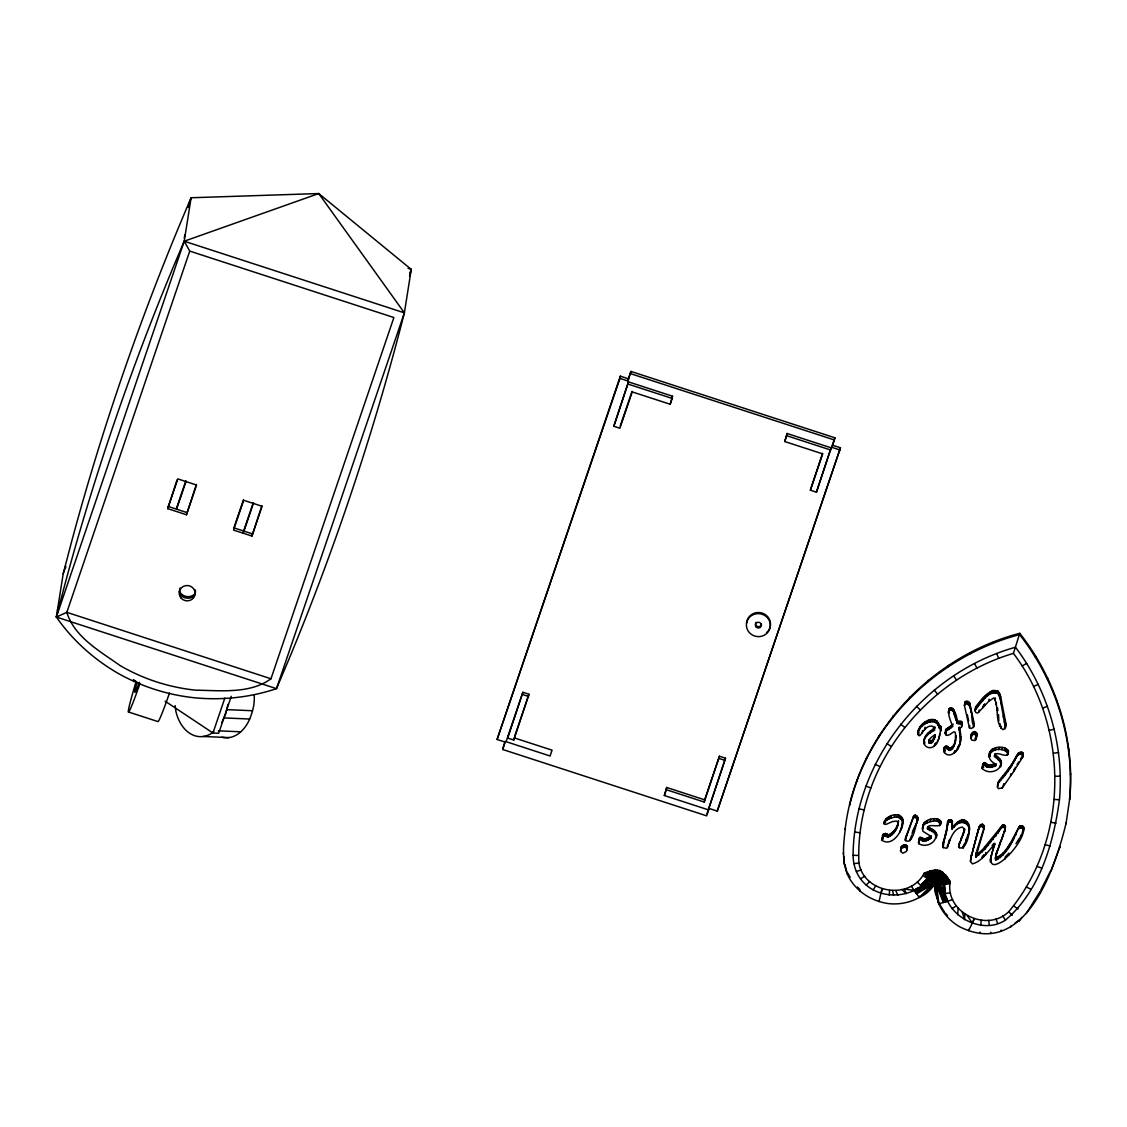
<?xml version="1.0" encoding="UTF-8"?>
<svg xmlns="http://www.w3.org/2000/svg" width="1127" height="1127" viewBox="0 0 1127 1127"><rect width="100%" height="100%" fill="white"/><g stroke="black" fill="none" stroke-linecap="round" stroke-linejoin="round"><path stroke-width="1.5" d="M918.857 840.446L920.083 839.404L923.252 841.207L926.479 840.7L931.015 838.178L931.367 835.952L925.084 838.897L919.745 837.46L918.744 843.658C930.198 850.547 945.412 833.839 927.479 828.908C927.155 821.414 941.524 830.233 940.904 821.977L940.552 820.893C935.297 815.835 922.041 819.808 922.661 828.035M927.479 828.908L927.831 826.669C931.296 829.19 938.805 831.557 936.058 837.192M960.443 741.679L959.204 727.056C961.866 736.1 961.923 748.751 952.583 753.935C947.596 757.231 941.411 752.244 944.623 746.905L946.539 746.032L949.765 748.187C954.766 746.905 955.978 740.03 955.823 735.579C955.316 740.636 955.4 748.708 949.413 750.413L946.187 748.258L944.271 749.145L945.088 751.047M1019.062 826.824C1013.835 838.53 1008.073 854.097 995.719 859.873L996.522 852.435L996.071 857.647C1008.735 852.322 1012.807 836.361 1020.005 825.88L1022.513 825.908L1023.739 827.401C1025.88 845.391 976.841 890.865 994.902 844.067C987.942 850.97 982.42 861.253 972.404 863.874L970.432 861.465L971.812 853.688L970.784 859.239M939.383 736.48L940.876 729.493L939.073 727.803C936.312 714.391 914.758 726.126 918.914 735.692L919.843 735.621C923.379 731.902 926.718 724.196 933.086 726.478L934.677 730.141C909.376 742.425 936.227 760.415 939.735 734.255M940.862 730.479L941.228 727.267L939.425 725.563C935.804 712.588 917.758 723.14 917.97 733.015M973.841 726.225C969.896 720.35 974.461 704.178 965.219 703.727L964.473 705.657L969.403 727.845L971.446 728.507L973.658 726.873L974.193 723.604L969.643 703.009L967.98 701.445L965.571 701.501L964.43 705.234M951.906 829.134L952.371 821.217L951.413 820.019L948.511 820.076C946.948 828.965 943.975 838.798 943.271 847.631L946.905 848.251C950.089 840.404 952.414 828.894 962.233 827.049L963.979 828.599L964.36 831.134L959.007 844.912L959.316 847.673C967.262 851.364 973.362 823.555 965.571 820.893C960.655 815.23 946.722 833.402 954.344 826.809C958.161 820.259 968.938 821.287 969.29 829.444M952.259 826.908L952.371 821.217M917.223 881.99L920.787 885.498L931.127 882.779L937.678 885.315L936.452 871.354C934.945 868.466 931.451 872.143 930.338 873.636L929.62 871.058L929.986 878.539C904.699 907.644 853.829 896.979 853.083 855.266C854.027 759.922 924.323 672.678 1015.483 647.236C1048.209 690.442 1064.142 745.75 1059.465 799.747C1053.562 842.982 1039.897 891.119 1005.411 920.097C978.321 938.298 933.776 907.968 947.159 876.764L945.004 878.412L944.863 876.228L939.538 870.453L945.877 875.299L950.202 881.68C944.651 912.25 986.632 933.156 1008.693 911.743C1069.072 840.066 1069.593 727.704 1013.427 653.378L1019.78 633.318C929.536 656.731 855.957 736.044 845.137 829.458L845.335 828.204C843.292 846.602 840.39 867.311 852.604 883.089C861.169 894.514 874.397 901.628 888.442 903.6A50.335 48.278 9 0 0 919.223 897.472C930.86 892.373 937.41 882.356 939.538 870.453L931.55 870.622L924.168 873.214C910.264 900.572 863.958 893.626 858.915 863.014C854.773 768.656 923.901 679.764 1013.427 653.378M849.843 803.988L849.645 805.256C869.241 722.506 937.988 656.153 1019.583 634.571C1055.929 680.905 1074.876 740.664 1069.565 799.508L1069.777 798.254C1075.073 739.397 1056.14 679.637 1019.78 633.318M942.989 872.664C945.581 879.877 924.168 880.99 920.787 885.498L929.113 877.468L929.465 875.256L936.847 879.046L944.651 880.187L943.75 881.99L938.721 885.244L932.705 884.103L920.787 885.498L930.268 875.904L931.719 871.946L936.452 871.354L943.017 872.481L944.835 876.412L945.877 875.299M930.691 878.708L930.803 876.271M1022.992 753.019L1022.682 757.259L1012.159 773.728L1002.283 787.9L998.353 788.604L997.437 787.026L998.592 781.589L1011.13 765.275L1018.061 753.371L1021.724 752.23L1022.992 753.019L1022.922 755.259M997.874 782.983L997.437 787.026M944.947 877.229L936.847 879.046L929.169 878.215L920.787 885.498L927.507 878.736L927.746 871.636M948.511 820.076L946.314 832.952M964.895 914.025L964.585 919.745L962.317 912.194M957.696 914.8L958.133 907.728M889.273 895.247L889.583 890.443M930.338 878.623L930.522 876.073M970.685 738.03L973.164 734.071L976.123 735.029L976.165 739.143L974.714 740.538L971.756 740.115C969.389 737.565 971.009 732.24 974.475 731.62L976.672 733.268L976.63 737.34M971.122 734.635L971.164 736.354M964.839 702.459L964.825 703.431M917.857 817.286C916.082 823.104 913.405 845.349 905.446 840.545L905.657 837.6L913.574 816.399L915.279 815.145C922.492 818.85 912.109 828.204 912.208 833.712M994.62 753.921C997.437 757.105 1004.185 761.091 1000.184 765.923M934.945 736.833L935.171 734.635C932.719 736.255 927.014 739.594 929.268 743.158L931.184 743.144L933.001 741.608L935.311 734.607L934.241 739.34M980.744 924.999L981.251 920.238M955.471 737.805C956.217 725.365 951.399 736.354 946.243 735.297L945.215 732.973L945.807 731.367L952.893 726.394C941.552 702.839 956.569 702.755 957.386 723.421L961.613 724.393L961.57 726.901L958.852 729.282M953.259 724.168L946.159 729.127L945.638 734.635M933.508 870.354L931.691 872.143L931.55 870.622M1069.777 798.254L1066.015 823.879L1066.212 822.611C1055.041 869.227 1024.626 959.387 959.739 926.803A50.335 48.278 9 0 1 938.847 903.854L935.706 894.021L934.593 884.991C932.747 884.582 926.831 875.496 930.071 880.596M935.03 727.915C930.014 731.029 921.999 736.283 924.887 743.186M995.535 765.923L996.169 764.388C978.898 755.752 998.776 742.637 1008.059 753.287L1008.144 754.414C1004.89 757.922 995.521 749.751 994.268 756.147C1010.665 764.979 991.76 777.7 982.265 768.586L982.603 764.768L984.181 762.641L989.055 765.205L995.888 763.697L995.535 765.923L990.52 767.388L987.252 767.191L983.829 764.867L982.096 767.839M1008.144 754.414L1008.411 751.061C1004.678 744.031 986.28 747.004 990.239 756.245M63.225 573.629L56.35 617.033C71.987 639.46 92.541 658.182 116.025 672.143A189.801 182.081 9 0 0 194.957 697.824C222.428 700.416 250.321 697.43 276.495 688.653L289.4 658.126A2756.388 2644.252 9 0 0 404.382 312.841L411.256 269.395L318.758 193.548L191.111 197.76A2756.388 2644.252 9 0 0 71.621 541.58L63.225 573.629L65.704 566.332L65.366 568.515M188.279 207.283L188.632 205.058M167.684 508.643L177.812 478.905L196.577 485.019L186.462 514.757L167.684 508.643L177.038 479.975M186.462 514.757L196.38 484.441M243.418 533.282L243.77 531.056M251.941 536.058L262.07 506.277L243.686 500.289L233.543 530.07L251.941 536.058L261.873 505.699M628.401 378.785L630.909 371.417L834.896 437.797L832.388 445.165L840.46 447.785L717.251 811.116L709.165 808.482L706.657 815.849L502.67 749.483L505.178 742.115L497.092 739.481L620.315 376.164L628.401 378.785L628.035 381.011L619.963 378.39L620.315 376.164M502.67 749.483L505.023 741.355M513.785 740.073L514.137 737.847L552.075 750.188L550.103 756.006L506.079 741.679L522.886 692.274L528.957 694.26L513.785 740.073L507.713 738.1L508.066 735.861M507.713 738.1L522.886 692.274M613.806 426.26L628.5 381.898L672.523 396.211L672.171 398.437L670.185 404.255L632.247 391.914L619.878 428.232L613.806 426.26L628.5 381.898M628.035 381.011L630.909 371.417M670.185 404.255L672.523 396.211M704.614 799.818L719.449 756.231L725.52 758.203L708.348 809.834L664.338 795.507L666.663 787.477L704.614 799.818L704.262 802.044L666.311 789.703L666.663 787.477M704.262 802.044L719.449 756.231M707.009 813.624L725.52 758.203M717.251 811.116L840.46 447.785M810.369 490.203L822.724 453.885L784.772 441.545L787.111 433.501L831.12 447.828L816.441 492.189L810.369 490.203L822.513 453.308M784.772 441.545L787.111 433.501M816.441 492.189L831.12 447.828M840.108 450.025L832.036 447.391L832.388 445.165M832.036 447.391L834.896 437.797M843.306 854.027L843.503 852.773M856.759 781.645L856.957 780.391M844.236 864.254L843.813 856.182M847.377 874.087L844.954 864.634M866.409 758.936L866.607 757.668M878.496 737.34L878.694 736.072M859.676 890.851L859.873 889.597L857.52 887.005M892.88 717.096L893.077 715.842M897.825 825.457L897.853 822.048L896.261 821.104L892.471 821.583L885.864 824.485L884.117 823.626C884.427 815.356 900.403 810.51 902.995 819.794C903.953 829.74 892.683 847.405 882.061 840.362L883.188 834.36L885.568 833.445L888.513 834.91C893.965 832.487 898.064 826.64 898.473 820.681C898.304 827.415 894.458 834.403 888.161 837.136L883.864 835.854L881.849 838.925M884.117 823.626L884.709 820.653M884.413 824.316L884.47 821.4M882.061 840.362L882.511 835.445M882.835 836.586L883.188 834.36M884.357 822.879L885.907 818.935M883.864 835.854L884.216 833.628M885.554 821.16L887.132 819.85L887.484 817.624M885.216 835.671L885.568 833.445M887.132 819.85L888.949 818.878L889.302 816.652M886.301 835.98L886.653 833.755M887.217 836.544L887.569 834.318M909.404 698.458L909.602 697.19M887.653 836.868L888.006 834.628M888.949 818.878L890.837 818.146L891.189 815.906M888.161 837.136L888.513 834.91M890.316 836.093L890.668 833.867M890.837 818.146L894.359 817.174L894.711 814.948M892.26 834.558L892.612 832.332M893.965 832.698L894.317 830.472M894.359 817.174L897.289 817.019L897.641 814.793M895.416 830.669L895.768 828.444M902.389 825.922L902.037 820.273L898.177 817.188L898.529 814.962M896.557 828.669L896.909 826.443M897.36 826.838L897.712 824.612M899.05 817.512L899.402 815.286M900.853 818.766L901.206 816.526M899.839 832.022L903.065 821.78M902.037 820.273L902.389 818.033M901.755 827.965L902.107 825.739M902.642 822.02L902.995 819.794M918.35 731.522L918.702 729.282M918.125 734.466L918.322 730.789M918.237 734.776L918.477 732.24M918.42 735.142L918.59 732.55M900.487 850.364L901.544 848.138L905.122 846.997L907.122 848.913L906.305 851.505L902.91 853.224L900.6 851.378L901.177 846.856L904.319 844.841L907.193 846.039L906.657 849.265M900.6 851.378L901.177 846.856M920.055 728.648L920.407 726.422M901.544 848.138L901.896 845.912M927.887 681.596L928.099 680.328M902.671 847.462L903.023 845.222M922.111 726.309L922.464 724.083M903.967 847.067L904.319 844.841M922.21 732.832L922.562 730.606M905.446 840.545L905.657 837.6M905.305 839.826L906.728 834.572M905.122 846.997L905.474 844.771M924.534 724.379L924.887 722.153M906.066 847.293L906.418 845.067M924.577 729.521L924.929 727.295M906.841 848.265L907.193 846.039M923.788 742.313L924.365 738.636M906.911 850.223L907.474 846.687M923.957 743.778L924.309 741.552M927.352 722.801L927.718 720.562M925.295 738.115L925.647 735.889M906.376 836.812L913.574 816.399M909.996 840.714L911.658 835.192M913.222 818.625L913.772 816.033M928.775 722.21L929.127 719.984M910.207 840.376L910.56 838.15M913.419 818.258L914.124 815.582M913.758 817.822L914.617 815.244M927.366 735.579L927.718 733.353M914.265 817.469L915.279 815.145M930.564 721.717L930.916 719.491M913.56 831.472L913.912 829.247M917.505 819.512L916.152 817.765L916.505 815.539M915.152 827.331L915.504 825.105M928.69 742.214L929.042 739.988L931.536 740.918L934.593 737.114M929.888 733.367L930.24 731.141M928.859 742.665L929.099 740.214M917.012 818.554L917.364 816.314M916.448 823.907L916.8 821.682M932.564 721.534L932.917 719.308M929.268 743.158L929.62 740.932M917.505 820.935L917.956 818.244M929.845 743.383L930.198 741.157M932.452 731.522L932.804 729.296M931.184 743.144L931.536 740.918M934.579 721.9L934.931 719.674M932.17 742.51L932.522 740.284M934.494 728.887L934.846 726.661M933.001 741.608L933.353 739.382M936.481 723.041L936.833 720.801M918.406 842.968L919.209 838.22M933.917 746.299L935.579 742.947L935.227 745.172M918.744 843.658L918.857 839.136M919.393 839.685L919.745 837.46M920.083 839.404L920.435 837.178M938.101 725.168L938.453 722.942M931.015 838.178L931.268 836.544L922.844 831.261L922.9 825.344M922.196 829.007L923.267 824.457M948.131 666.705L948.342 665.451M921.097 839.742L921.449 837.516M922.914 826.683L923.802 823.471M939.073 727.803L939.425 725.563M923.45 825.697L924.351 822.611M921.773 840.319L922.125 838.094M923.999 824.837L924.816 822.104M937.241 742.468L937.594 740.242M939.833 727.831L940.186 725.605M922.407 840.897L922.759 838.671M938.58 739.453L938.932 737.227M940.524 728.493L940.876 726.267M940.51 731.367L941.228 727.267M923.252 841.207L923.605 838.981M924.464 824.344L927.112 822.823L927.465 820.597M924.732 841.136L925.084 838.897M926.479 840.7L926.831 838.46M928.535 829.782L928.887 827.556M927.112 822.823L930.254 821.668L930.606 819.442M919.421 896.204L919.223 897.472L911.264 886.188M928.254 839.981L928.606 837.755M945.215 732.973L945.666 729.831M948.399 712.884L949.216 708.489M929.944 830.599L930.296 828.373M945.37 733.902L945.722 731.677M945.807 731.367L946.159 729.127M948.328 712.151L949.822 707.995M929.845 839.108L930.198 836.882M943.862 751.343L944.623 746.905M947.201 730.423L947.553 728.197M931.367 831.317L931.719 829.092M949.469 710.235L950.667 709.94L951.019 707.714M930.254 821.668L933.466 820.991L933.818 818.766M944.313 752.611L944.665 750.385M945.032 748.483L945.384 746.257M932.254 831.768L932.607 829.542M957.386 723.421L953.498 711.785L951.794 710.179L952.146 707.953M948.807 729.423L949.159 727.197M946.187 748.258L946.539 746.032M933.579 832.543L933.931 830.317M952.766 710.813L953.118 708.587M947.117 748.61L947.469 746.384M950.695 728.155L951.047 725.929M933.466 820.991L936.354 820.907L936.706 818.681M953.498 711.785L953.851 709.559M947.92 749.272L948.272 747.046M934.762 833.529L935.114 831.303M953.865 712.715L954.217 710.489M954.175 714.025L954.527 711.799M948.652 749.976L949.004 747.75M940.552 824.203L937.777 821.287L938.129 819.061M954.442 715.039L954.794 712.813M943.017 872.481L943.75 881.99C940.918 886.245 934.213 886.752 931.127 882.779C930.916 874.665 927.014 880.708 923.295 875.369M935.692 834.797L936.044 832.571M949.413 750.413L949.765 748.187M954.879 716.575L955.231 714.349M936.213 836.375L936.565 834.149M936.326 837.91L936.678 834.896M950.3 750.314L950.653 748.089M955.428 718.364L955.781 716.138M939.171 822.076L939.524 819.85M939.298 825.753L940.228 823.104M951.343 749.666L951.695 747.44M956.02 720.195L956.372 717.969M939.876 825.33L940.552 820.893M932.677 884.286L931.099 882.962L931.311 881.582M940.341 824.767L940.904 821.977M952.315 748.708L952.667 746.483M956.612 721.829L956.964 719.59M957.147 723.041L957.499 720.801M954.189 745.736L954.541 743.496M955.302 742.256L955.654 740.03M958.161 723.661L958.513 721.435L961.514 721.548L962.289 723.506L961.57 726.901M954.259 752.977L954.611 750.737M969.91 653.956L970.122 652.688M959.331 723.464L959.683 721.224M934.565 885.174L919.223 897.472L932.705 884.103L932.438 883.174L942.214 871.918M955.696 751.794L959.331 744.383M958.992 730.169L959.345 727.943M960.584 723.478L960.937 721.252M959.584 732.818L959.936 730.592M961.162 723.773L961.514 721.548M950.399 892.781L945.328 893.486L936.903 878.694M961.613 724.393L961.979 722.153M964.473 705.657L965.064 701.91M942.75 845.011L946.948 828.965M957.95 748.906L958.302 746.68M960.134 735.762L960.486 733.536M965.219 703.727L965.571 701.501M936.607 885.568L934.804 884.554L938.721 885.244L945.328 893.486L943.581 882.173L945.328 893.486L936.636 885.371L938.847 903.854L952.597 899.642M942.792 846.602L943.102 842.771M943.369 842.292L943.722 840.066M944.468 839.094L944.82 836.868M943.271 847.631L943.144 844.377M959.5 745.468L960.796 739.439M960.472 738.791L960.824 736.551M945.144 837.093L945.497 834.868M946.905 825.711L947.61 821.513M945.807 834.98L946.159 832.74M946.75 828.528L947.103 826.302M966.473 703.445L966.825 701.219M948.159 822.301L949.188 819.766M967.628 703.671L967.98 701.445M948.835 821.992L949.822 821.963L950.174 819.738M968.572 704.262L968.924 702.036M940.679 884.61L943.722 882.173L947.159 876.764M969.178 705.023L969.53 702.797M969.347 705.474L969.643 703.009M952.061 824.175L951.413 820.019M947.694 846.955L948.046 844.729L947.258 846.025M951.737 822.78L952.09 820.541M942.369 883.681L945.032 878.229L944.017 877.665L944.835 876.412M948.709 843.545L949.709 839.347L949.357 841.573M970.079 708.559L970.432 706.333M944.313 883.596L943.75 881.99L944.313 883.596L948.3 878.327M952.16 829.078L952.512 826.852M970.868 712.151L971.22 709.925M943.722 882.173L944.651 880.187M945.004 878.412L944.623 880.384M969.403 727.845L969.755 725.619M954.344 826.809L954.696 824.584M971.784 716.504L972.136 714.279M972.784 721.195L973.136 718.97M956.908 824.513L957.26 822.273M974.982 710.348C978.546 702.065 988.013 688.315 998.311 691.33L1000.438 695.796L1005.904 723.492L1005.439 727.986L1002.931 729.662C994.31 722.548 999.621 707.235 993.944 697.824L988.717 701.374L977.813 713.039L975.926 712.602L974.982 710.348C980.56 703.741 987.717 689.978 997.958 693.556L1000.072 698.022L1005.439 727.986M975.137 711.081L975.672 706.953M971.347 735.706L971.699 733.48M975.968 708.08L976.32 705.854M973.179 727.577L974.193 723.999M972.235 734.719L972.587 732.494M973.658 726.873L974.193 723.604M976.715 707.15L977.067 704.924M977.377 706.488L977.729 704.262M973.164 734.071L973.517 731.846M978.208 705.629L978.56 703.403M959.866 822.809L960.218 820.583M974.122 733.86L974.475 731.62M979.349 704.445L979.701 702.22M975.306 734.297L975.658 732.071M978.743 712.25L979.095 710.024M961.486 822.358L961.852 820.132M980.603 703.135L980.955 700.909M975.897 734.705L976.25 732.48M976.123 735.029L976.475 732.804M958.739 845.954L964.712 828.908L964.36 831.134M975.418 739.974L975.771 737.748L975.066 738.298M976.32 735.508L976.672 733.268M976.433 735.931L976.785 733.705M981.814 701.867L982.166 699.642M958.936 847.236L959.359 842.686M963.205 822.33L963.571 820.09M959.316 847.673L959.288 845.011M982.829 700.811L983.181 698.585M961.204 839.404L961.556 837.164M964.106 822.583L964.458 820.357M983.462 700.177L983.815 697.951M982.589 707.967L983.829 704.755L983.477 706.981M993 643.475L993.197 642.221M962.867 835.417L963.219 833.191M965.219 823.119L965.571 820.893M963.923 832.726L964.275 830.5M985.336 698.233L985.688 696.007M984.322 706.023L984.674 703.797M966.304 823.823L966.656 821.597M962.965 848.18L962.867 846.18M963.444 847.743L963.796 845.518M967.121 824.513L967.473 822.287M987.421 696.134L987.773 693.908M964.332 845.701L964.684 843.461L964.177 844.827M965.036 843.827L967.163 836.826M965.98 841.291L966.332 839.066M968.276 826.049L968.628 823.823M989.436 694.288L989.788 692.063M988.717 701.374L989.069 699.149M968.966 827.711L969.319 825.485M967.769 836.558L968.121 834.332L967.572 835.713M968.403 834.91L969.643 827.218M968.952 833.078L969.643 828.937M991.168 693.105L991.521 690.879M992.69 692.556L993.042 690.33M993.831 692.499L994.183 690.273M982.265 768.586L982.927 764.064M983.138 765.487L983.491 763.261M994.986 692.711L995.338 690.485M983.829 764.867L984.181 762.641M984.561 764.74L984.913 762.514M995.085 700.261L995.437 698.036M996.522 692.95L996.874 690.724M970.432 861.465L971.192 855.675M985.477 765.289L985.829 763.064M971.46 855.914L978.912 827.57L979.884 825.429L982.293 824.161L984.139 826.218L983.913 829.331L975.855 857.154L984.956 849.068L1001.579 827.767L1003.1 827.133L1004.749 827.951L1004.833 830.768L996.169 854.675M986.012 765.994L986.364 763.768M972.84 850.8L973.193 848.575M996.113 704.671L996.465 702.445M997.958 693.556L998.311 691.33M972.009 853.857L974.193 844.827M986.491 766.698L986.843 764.458M973.841 847.053L975.292 840.742M987.252 767.191L987.604 764.951M988.9 756.344L989.436 752.878M974.94 842.968L976.405 836.643M989.351 754.484L989.703 752.244M989.182 757.429L989.534 755.203M989.76 753.78L990.112 751.554M998.973 694.852L999.325 692.626M976.052 838.868L977.433 832.853M977.081 835.079L978.292 829.711M990.337 753.005L990.689 750.779M997.113 710.024L997.465 707.784L997.888 710.545M999.367 695.753L999.719 693.514M977.94 831.937L979.264 826.598M999.748 696.852L1000.1 694.626M988.703 767.431L989.055 765.205M991.084 752.16L991.436 749.934M978.56 829.796L979.884 825.429M1000.072 698.022L1000.438 695.796M991.83 751.441L992.183 749.216M1000.283 699.064L1000.635 696.838M975.658 856.266L976.278 852.322L976.207 854.928L982.138 850.138L1002.664 825.02L1004.481 825.175L1005.397 826.471L1004.833 830.768M992.394 751.061L992.746 748.835M975.855 857.154L976.095 854.491M979.532 827.655L980.884 824.471M990.52 767.388L990.872 765.148M1001.015 703.713L1001.368 701.487M980.532 826.697L981.941 826.387L982.293 824.161M998.818 720.956L998.536 714.659M983.913 829.331L982.744 826.739L983.096 824.513M992.422 767.078L992.774 764.853M978.687 855.154L979.039 852.914M995.338 750.159L995.69 747.934M983.378 827.5L983.73 825.274M999.804 726.056L1000.156 723.83M983.786 828.444L984.139 826.218M995.099 757.231L995.451 755.005M994.183 766.571L994.535 764.345M968.727 929.423L968.53 930.691L974.475 918.885M996.282 758.33L996.634 756.104M1001.03 728.521L1001.382 726.295M981.786 852.364L982.138 850.138M1003.298 717.307L1003.65 715.082M998.677 749.723L999.029 747.497M997.494 759.33L997.846 757.105M982.04 858.211L982.392 855.985M998.254 759.964L998.607 757.738M1004.425 722.379L1004.777 720.153M983.364 856.929L983.716 854.703M984.956 849.068L985.322 846.842M999.367 761.007L999.719 758.781M1004.89 728.845L1006.017 724.675M1005.552 725.718L1005.904 723.492M985.392 854.787L985.745 852.561M1001.973 749.765L1002.326 747.539M1000.297 762.232L1000.649 759.992M1000.903 763.655L1001.255 761.429M988.013 845.532L988.365 843.306M1000.79 766.825L1001.396 763.078M997.522 785.223L998.592 781.589M998.24 783.814L999.762 779.983M1004.819 750.314L1005.171 748.074M990.45 842.616L990.802 840.39M999.41 782.208L1001.199 778.208M1006.115 750.991L1006.467 748.765M1000.846 780.447L1002.734 776.306M993.07 839.545L993.422 837.305M990.168 860.098L994.775 843.419M1007.299 752.061L1007.651 749.835M990.337 862.056L990.929 856.097M1002.283 787.9L1003.974 783.575M1007.214 755.372L1007.566 753.146M993.62 845.588L993.972 843.362L992.112 845.489M1008.059 753.287L1008.411 751.061M979.912 933.367L980.11 932.099M1002.382 778.532L1005.228 774.939L1005.58 772.713M995.634 836.445L995.986 834.219M997.916 833.473L998.268 831.233M1005.228 774.939L1008.116 771.107L1008.468 768.882M998.987 831.67L999.339 829.444M1008.116 771.107L1009.257 767.811M995.338 858.337L995.986 854.407M995.352 859.436L995.704 857.196M1000.212 829.528L1000.565 827.303M1008.904 770.051L1010.13 766.67M995.719 859.873L996.071 857.647M996.817 852.674L997.17 850.448M997.409 850.913L1000.903 840.221M1009.764 768.896L1011.13 765.275M1001.579 827.767L1001.931 825.542M996.775 859.788L997.127 857.562M1010.778 767.501L1012.314 763.472M999.339 845.63L999.691 843.405M1002.312 827.246L1002.664 825.02M1010.525 776.024L1010.877 773.798M997.902 859.366L998.254 857.126M1003.1 827.133L1003.453 824.894M1001.156 840.855L1003.227 834.107L1002.861 836.333M1011.961 765.698L1013.765 761.007M1004.129 827.415L1004.481 825.175M1013.412 763.233L1015.117 758.485M1004.749 827.951L1005.101 825.725M1013.694 771.502L1014.046 769.276M1000.325 857.689L1000.677 855.463M1004.481 831.881L1005.425 827.345M1005.045 828.697L1005.397 826.471M1014.765 760.711L1016.498 755.921M1014.976 769.544L1015.328 767.318M1016.145 758.147L1018.061 753.371M1017.709 755.597L1018.808 752.639M990.577 933.452L990.788 932.184M1002.833 855.21L1003.185 852.984M1018.456 754.865L1019.766 752.23M1035.403 657.28L1035.6 656.013M1019.414 754.456L1020.442 754.315L1020.794 752.089M1005.228 852.308L1005.58 850.082M1022.626 755.245L1021.372 754.456L1021.724 752.23M1004.904 859.183L1005.256 856.943L1008.876 853.181L1008.524 855.407M1022.147 754.78L1022.499 752.54M1007.383 849.321L1007.735 847.081M1022.555 757.485L1023.231 753.907M1009.144 846.645L1009.496 844.419M1009.595 845.968L1009.947 843.729M1010.398 844.757L1010.75 842.517M1011.609 842.757L1011.961 840.517M1013.342 839.657L1013.694 837.431M1015.681 835.177L1016.033 832.952M1001.001 931.381L1001.199 930.113M1018.709 829.049L1020.005 825.88M1018.808 840.784L1021.104 834.91M1019.653 828.106L1020.949 827.838L1021.301 825.612M1023.386 829.627L1022.161 828.134L1022.513 825.908M1021.4 835.938L1023.739 827.401M1022.964 828.768L1023.316 826.542M1023.231 831.67L1023.823 828.401M1047.462 679.187L1047.659 677.919M1010.694 927.239L1010.905 925.971M1019.245 921.196L1021.78 917.392M1057.084 702.163L1057.281 700.895M1026.246 913.56L1040.038 891.556L1039.827 892.809M1064.17 725.943L1064.367 724.675M1068.65 750.272L1068.847 749.004M1051.068 870.791L1060.028 846.462L1059.831 847.729M1070.453 774.883L1070.65 773.615M982.603 764.768L983.603 767.572M948.835 709.165L949.441 712.94M879.032 901.572L881.934 888.78M227.978 704.347L225.696 714.025L221.765 722.59M221.977 737.241A38.755 26.978 -87.5 0 0 235.923 735.325C246.728 729.197 251.434 717.04 253.758 705.46A38.755 26.978 -87.5 0 0 254.237 695.359M930.268 875.904L931.043 872.707L936.847 879.046L943.074 882.737L945.328 893.486L942.397 883.498L937.551 884.85M976.517 736.917L976.982 735.114M948.385 843.588L949.061 841.32M961.923 724.675L962.289 723.506M976.785 850.744L984.265 827.105M189.125 203.593L191.111 197.76L184.222 241.206L56.35 617.033L276.495 688.653L404.382 312.841L318.758 193.548L184.222 241.206A2756.388 2644.252 9 0 0 64.732 585.026L56.35 617.033L66.831 612.341L270.973 678.764L393.887 317.532L189.745 251.11L184.222 241.206L404.382 312.841M57.407 610.341L59.111 605.354M184.152 237.839L185.293 234.515M189.745 251.11L66.831 612.341C74.34 637.107 100.176 651.35 120.11 665.578A181.799 174.389 9 0 0 195.704 690.175C220.483 690.485 249.87 694.162 270.973 678.764M176.418 508.502L185.758 481.074M176.573 509.193L186.124 481.102M243.474 499.712L233.895 527.845L252.293 533.832M243.46 531.465L253.096 503.163M243.967 531.127L253.547 502.994M165.12 701.177L212.961 733.001L224.851 698.064M231.26 696.331L218.694 733.24L212.961 733.001M409.763 273.762L411.256 269.395L408.059 268.353M497.092 739.481L619.963 378.39M514.687 736.227L528.957 694.26M620.244 426.006L632.036 391.337M664.338 795.507L666.311 789.703M935.466 882.92C955.71 878.116 922.238 867.114 935.466 882.92L936.424 880.102M880.92 893.429L882.497 888.893M973.967 918.66L972.39 923.196L967.346 915.744M1003.763 832.628L1004.833 829.655M180.165 588.026C175.375 599.761 197.126 602.536 195.38 589.97M941.214 728.239L940.214 729.887M1040.784 890.091L1050.519 871.002M932.029 877.003L933.043 875.355M931.085 876.454L934.241 873.284L938.791 873.002L940.806 874.087M1016.005 843.644L1019.16 838.558M873.115 889.978L875.693 885.892M1017.019 764.627L1018.695 761.951M1020.386 759.274L1022.076 756.597M927.775 891.443L933.607 885.061M866.226 885.033L869.692 881.582M920.787 885.498L929.127 877.722M949.328 879.976L944.088 884.117L949.596 883.92M931.663 873.636L935.41 870.199L933.41 871.03L936.847 879.046M213.679 731.564L210.129 734.226A38.755 26.978 -87.5 0 1 175.925 711.475L175.108 705.587M1004.411 727.225L1005.242 726.619M1015.173 922.957L1019.442 919.942M860.563 878.821L864.761 876.158M952.033 908.573L956.231 905.925M944.482 884.103L949.765 880.835M916.575 893.894L932.705 884.103L917.364 887.921M1022.231 666.001L1026.683 663.296M915.913 893.007L931.268 884.765L914.786 889.724M932.297 874.467L934.522 873.988L932.691 874.946C925.943 884.484 946.116 887.076 941.89 876.144M1033.544 686.554L1038.249 684.314M915.265 892.119L932.705 884.103L915.645 889.118M950.202 881.68L945.06 883.737L949.892 882.807M914.603 891.218L931.268 884.765M856.379 871.608L861.113 869.875M914.265 890.781L928.775 885.526M1042.574 708.094L1047.49 706.361M934.522 873.988L932.452 874.679C925.084 884.808 946.849 887.625 942.257 875.89L938.65 873.453L934.382 873.636M1049.223 730.409L1054.28 729.169M1053.421 753.245L1058.577 752.512M853.857 863.719L858.915 863.014M1055.111 776.334L1060.31 776.123M853.083 855.266L858.239 855.478M226.738 709.63L252.518 710.728M223.907 717.913L249.701 719.026M218.286 730.831L240.643 731.789M203.212 736.494L229.006 737.593M1054.28 799.437L1059.465 799.747M913.941 890.33L904.488 889.09L906.164 893.655L901.854 889.414M1020.442 754.315L1021.372 754.456M1050.956 822.301L1056.055 823.133M854.829 831.965L859.929 832.825M897.289 817.019L898.177 817.188M950.667 709.94L951.794 710.179M949.822 821.963L951.061 822.245M1020.949 827.838L1022.161 828.134M1045.138 844.687L1050.11 846.011M936.354 820.907L937.777 821.287M859.154 808.735L864.155 810.102M957.739 721.195L958.513 721.435M914.927 817.371L916.152 817.765M630.542 373.643L834.543 440.023M628.148 384.124L672.171 398.437M786.759 435.726L830.768 450.053M168.036 506.417L186.814 512.531M522.534 694.514L528.605 696.486M719.082 758.457L725.154 760.443M136.015 681.92A49.968 2.31 -72 0 0 128.464 711.996L157.907 721.562A49.968 2.31 -72 0 0 169.487 693.006M884.765 822.09L885.512 822.358M1036.925 866.325L1041.714 868.128M865.973 786.097L870.833 787.97M981.941 826.387L982.744 826.739M1026.387 886.991L1030.937 889.259M875.242 764.303L879.891 766.642M886.836 743.581L891.232 746.384M133.817 680.004L136.677 681.905M133.211 679.961L137.564 682.863M1013.863 906.122L1018.047 908.94M900.628 724.168L904.727 727.408M939.2 871.65L937.481 870.072L936.452 871.354L936.438 870.129M916.49 706.277L920.224 709.911M1008.693 911.743L1012.257 915.265M934.227 690.104L937.579 694.091M946.595 897.43L936.636 885.371L943.355 902.614M882.413 838.136L883.202 839.15M947.215 899.402L936.636 885.371L945.595 901.994M947.539 900.374L937.382 886.752L944.482 902.304M931.099 882.962L929.254 879.215M953.639 675.82L956.569 680.116M938.918 888.823L947.286 901.515M1002.734 915.955L1005.411 920.097M937.382 886.752L946.722 901.67M847.574 872.833L850.195 877.327M924.168 873.214L927.211 878.482L925.056 872.791M974.531 663.592L976.996 668.156M895.782 890.541L897.825 895.317M996.677 653.533L998.649 658.323M995.958 918.843L997.634 923.422M936.424 894.401L938.847 903.854L934.593 884.991M925.929 872.354L927.408 878.342M967.276 714.56L968.657 720.9M975.348 708.122L975.503 708.855M892.598 890.499L893.542 895.275M943.412 882.371L945.328 893.486M988.689 920.294L989.295 925.07M941.411 871.34L941.58 872.946M935.283 885.935L935.706 894.021L935.086 887.203M929.085 877.215L929.226 879.398M944.215 747.905L944.229 749.117M411.256 269.395A2756.487 2644.336 9 0 1 409.524 276.143M140.002 683.413A49.968 2.31 -72 0 1 128.464 711.996M139.241 682.272A29.387 1.352 -72 0 1 136.705 683.525M194.492 594.394A9.579 9.199 9 0 1 179.545 591.534M947.596 915.659A50.335 48.278 9 0 1 945.328 912.983M944.285 911.602A50.335 48.278 9 0 1 939.777 904.15M766.529 632.67A11.988 11.495 9 0 0 766.318 615.356A11.988 11.495 9 0 0 748.497 617.61L747.145 620.301A11.988 11.495 9 0 0 746.581 623.259M761.528 624.231A3.001 2.874 9 0 1 757.64 626.513A3.001 2.874 9 0 1 755.921 622.4M929.62 871.058L929.057 877.398L927.662 878.172L929.62 871.058M933.846 877.905L934.044 880.243C941.679 887.188 940.383 870.058 933.846 877.905M935.325 878.511L936.354 880.483L938.397 879.511L937.354 877.539L935.325 878.511M748.314 618.723L746.976 621.414A11.988 11.495 9 0 0 759.809 636.572A11.988 11.495 9 0 0 768.515 619.16A11.988 11.495 9 0 0 748.314 618.723M181.236 598.24A7.988 7.664 9 0 0 194.76 595.648A7.988 7.664 9 0 0 185.518 585.66A7.988 7.664 9 0 0 181.236 598.24M755.808 626.612A3.001 2.874 9 0 0 760.993 626.513A3.001 2.874 9 0 0 758.246 622.245A3.001 2.874 9 0 0 755.808 626.612"/></g></svg>
